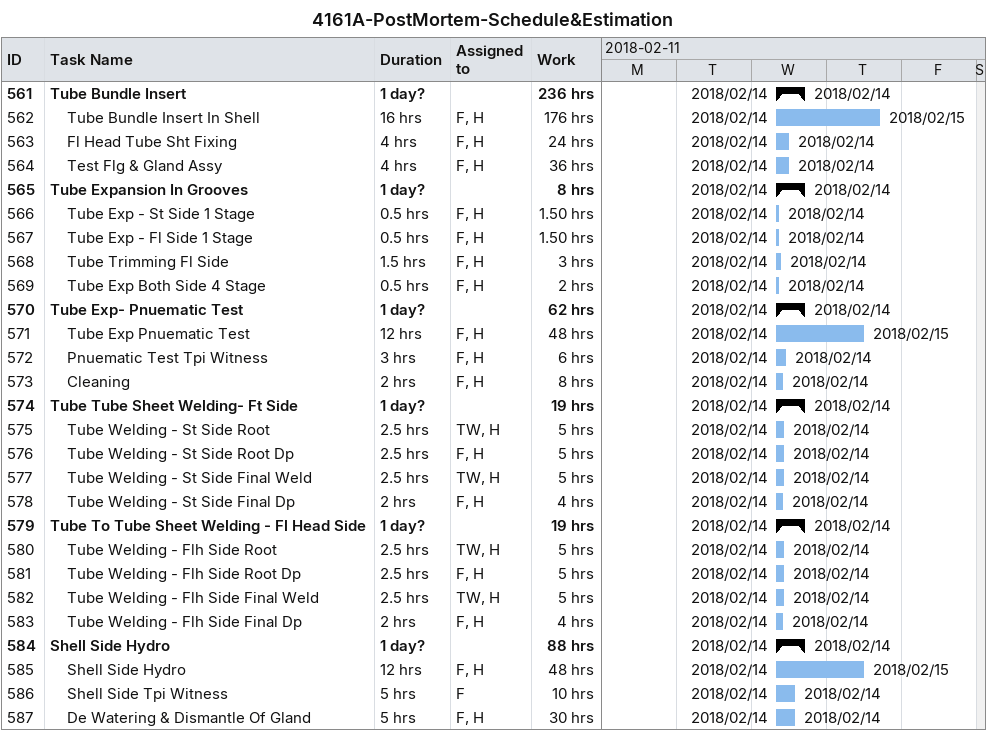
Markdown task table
4161A-PostMortem-Schedule&Estimation

| ID | Level | Task | Duration | Start | Finish | Resources | Work (h) |
|---|---|---|---|---|---|---|---|
| 561 | 1 | **Tube Bundle Insert** | 1d? | 2018-02-14 | 2018-02-14 |  | 236 |
| 562 | 2 | Tube Bundle Insert In Shell | 16h | 2018-02-14 | 2018-02-15 | F, H | 176 |
| 563 | 2 | Fl Head Tube Sht Fixing | 4h | 2018-02-14 | 2018-02-14 | F, H | 24 |
| 564 | 2 | Test Flg & Gland Assy | 4h | 2018-02-14 | 2018-02-14 | F, H | 36 |
| 565 | 1 | **Tube Expansion In Grooves** | 1d? | 2018-02-14 | 2018-02-14 |  | 8 |
| 566 | 2 | Tube Exp - St Side 1 Stage | 0.5h | 2018-02-14 | 2018-02-14 | F, H | 1.50 |
| 567 | 2 | Tube Exp - Fl Side 1 Stage | 0.5h | 2018-02-14 | 2018-02-14 | F, H | 1.50 |
| 568 | 2 | Tube Trimming Fl Side | 1.5h | 2018-02-14 | 2018-02-14 | F, H | 3 |
| 569 | 2 | Tube Exp Both Side 4 Stage | 0.5h | 2018-02-14 | 2018-02-14 | F, H | 2 |
| 570 | 1 | **Tube Exp- Pnuematic Test** | 1d? | 2018-02-14 | 2018-02-14 |  | 62 |
| 571 | 2 | Tube Exp Pnuematic Test | 12h | 2018-02-14 | 2018-02-15 | F, H | 48 |
| 572 | 2 | Pnuematic Test Tpi Witness | 3h | 2018-02-14 | 2018-02-14 | F, H | 6 |
| 573 | 2 | Cleaning | 2h | 2018-02-14 | 2018-02-14 | F, H | 8 |
| 574 | 1 | **Tube Tube Sheet Welding- Ft Side** | 1d? | 2018-02-14 | 2018-02-14 |  | 19 |
| 575 | 2 | Tube Welding - St Side Root | 2.5h | 2018-02-14 | 2018-02-14 | TW, H | 5 |
| 576 | 2 | Tube Welding - St Side Root Dp | 2.5h | 2018-02-14 | 2018-02-14 | F, H | 5 |
| 577 | 2 | Tube Welding - St Side Final Weld | 2.5h | 2018-02-14 | 2018-02-14 | TW, H | 5 |
| 578 | 2 | Tube Welding - St Side Final Dp | 2h | 2018-02-14 | 2018-02-14 | F, H | 4 |
| 579 | 1 | **Tube To Tube Sheet Welding - Fl Head Side** | 1d? | 2018-02-14 | 2018-02-14 |  | 19 |
| 580 | 2 | Tube Welding - Flh Side Root | 2.5h | 2018-02-14 | 2018-02-14 | TW, H | 5 |
| 581 | 2 | Tube Welding - Flh Side Root Dp | 2.5h | 2018-02-14 | 2018-02-14 | F, H | 5 |
| 582 | 2 | Tube Welding - Flh Side Final Weld | 2.5h | 2018-02-14 | 2018-02-14 | TW, H | 5 |
| 583 | 2 | Tube Welding - Flh Side Final Dp | 2h | 2018-02-14 | 2018-02-14 | F, H | 4 |
| 584 | 1 | **Shell Side Hydro** | 1d? | 2018-02-14 | 2018-02-14 |  | 88 |
| 585 | 2 | Shell Side Hydro | 12h | 2018-02-14 | 2018-02-15 | F, H | 48 |
| 586 | 2 | Shell Side Tpi Witness | 5h | 2018-02-14 | 2018-02-14 | F | 10 |
| 587 | 2 | De Watering & Dismantle Of Gland | 5h | 2018-02-14 | 2018-02-14 | F, H | 30 |
